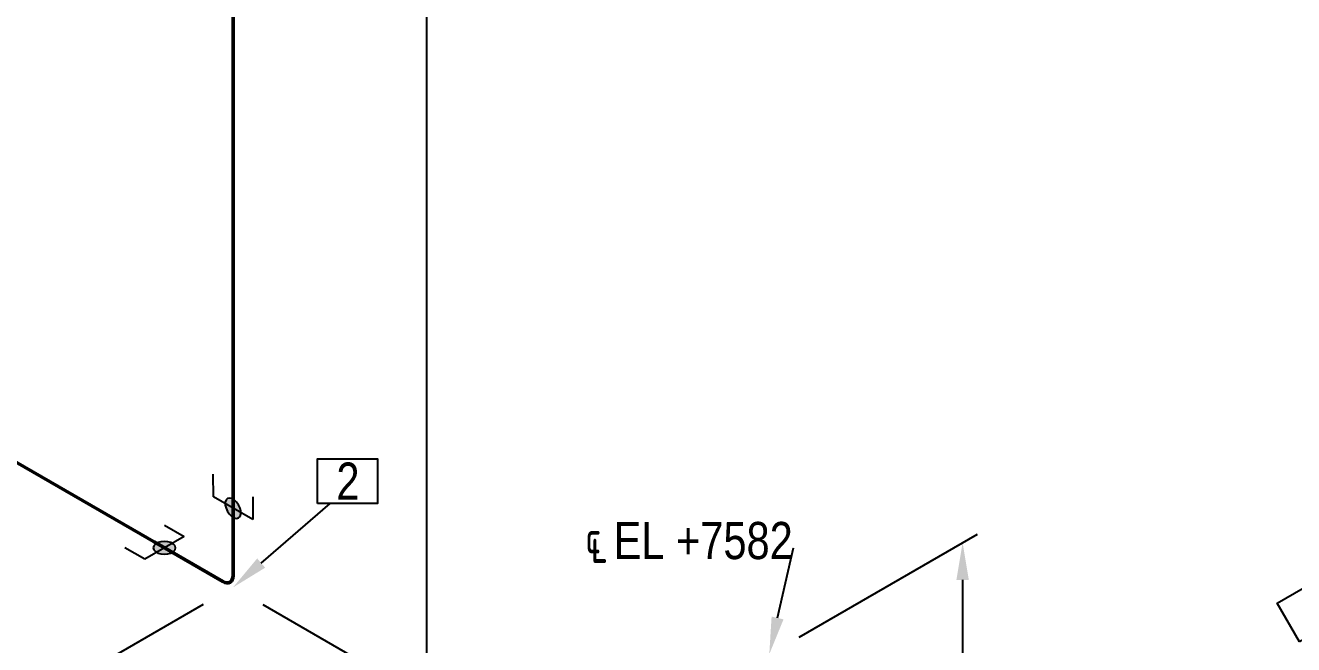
# Model space of a CAD drawing. Header units: millimetres. Extents: x 0 to 594, y 0 to 420.
# Drawn here: x 224.4 to 309.6, y 130.5 to 172.1 of the extents above; entities that cross this region are included whole.
import ezdxf
from ezdxf import colors
from ezdxf.entities.mleader import LeaderData, LeaderLine
from ezdxf.enums import TextEntityAlignment as Align
from ezdxf.math import Vec2, Vec3

# ---------------------------------------------------------------- set-up
doc = ezdxf.new("R2010")
doc.units = ezdxf.units.MM
doc.header["$LTSCALE"] = 0.25
for name, color, linetype in [('용접', 1, 'Continuous'), ('주석', 7, 'Continuous'), ('치수', 1, 'Continuous')]:
    doc.layers.add(name, color=color, linetype=linetype)
doc.layers.add('파이프 작은 보어', color=30, linetype='Continuous', lineweight=50)
doc.styles.add('AdskIsoAnnotation', font='arial.ttf', dxfattribs={"width": 0.8, "height": 1})
doc.styles.add('AdskIsoMetric', font='arial.ttf', dxfattribs={"width": 0.8, "height": 2.5})
doc.styles.add('AdskIsoMetric-30', font='arial.ttf', dxfattribs={"width": 0.8, "height": 2.5})
doc.styles.add('AdskIsoMetric30', font='arial.ttf', dxfattribs={"width": 0.8, "oblique": 30, "height": 2.5})
doc.styles.get("Standard").update_dxf_attribs({"font": 'arial.ttf'})
doc.dimstyles.new('AdskIsoMetric', dxfattribs={"dimtxt": 2.5, "dimasz": 2.5, "dimexe": 1, "dimexo": 2, "dimgap": 0.8, "dimtad": 1, "dimdec": 0, "dimrnd": 1, "dimzin": 0, "dimdsep": 46, "dimtxsty": 'AdskIsoMetric', "dimcen": 0, "dimclrt": 7, "dimadec": 0, "dimazin": 0, "dimtfac": 1, "dimtdec": 0, "dimtmove": 1, "dimatfit": 3, "dimfxl": 0, "dimfrac": 2, "dimtolj": 1, "dimtzin": 0, "dimarcsym": 0})

# ---------------------------------------------------------------- blocks, each defined once
blk = doc.blocks.new('*D86')
at = {"layer": 'Defpoints', "color": 0}
for p in [(175.579, 170.583), (162.589, 163.083), (238.336, 134.35)]:
    blk.add_point(p, dxfattribs=at)
at = {"layer": '치수', "color": 0, "lineweight": -2}
for p, q in [((173.579, 169.428), (161.589, 162.505)), ((223.18, 128.1), (164.754, 161.833)), ((236.336, 133.195), (224.346, 126.273))]:
    blk.add_line(p, q, dxfattribs=at)
at = {"layer": '치수', "color": 0}
for points in [[(164.962, 162.194), (164.545, 161.472), (162.589, 163.083)], [(223.389, 128.461), (222.972, 127.739), (225.346, 126.85)]]:
    blk.add_solid(points, dxfattribs=at)
at = {"layer": '치수', "color": 7, "insert": (196.234, 146.275), "char_height": 2.5, "attachment_point": 5, "rotation": 330, "style": 'AdskIsoMetric30'}
blk.add_mtext('\\A1;2689', dxfattribs=at)
blk = doc.blocks.new('*D87')
at = {"layer": 'Defpoints', "color": 0}
for p in [(238.336, 230.971), (238.336, 134.35), (251.326, 126.85)]:
    blk.add_point(p, dxfattribs=at)
at = {"layer": '치수', "color": 0, "lineweight": -2}
for p, q in [((251.326, 220.971), (251.326, 129.35)), ((240.336, 133.195), (252.326, 126.273))]:
    blk.add_line(p, q, dxfattribs=at)
at = {"layer": '치수', "color": 0}
for points in [[(250.91, 220.971), (251.743, 220.971), (251.326, 223.471)], [(250.91, 129.35), (251.743, 129.35), (251.326, 126.85)]]:
    blk.add_solid(points, dxfattribs=at)
at = {"layer": '치수', "color": 7, "insert": (249.06, 176.469), "char_height": 2.5, "attachment_point": 5, "rotation": 90, "style": 'AdskIsoMetric30'}
blk.add_mtext('\\A1;3954', dxfattribs=at)
blk = doc.blocks.new('*D92')
at = {"layer": 'Defpoints', "color": 0}
for p in [(357.332, 153.599), (370.322, 146.099), (274.369, 105.701)]:
    blk.add_point(p, dxfattribs=at)
at = {"layer": '치수', "color": 0, "lineweight": -2}
for p, q in [((359.332, 152.444), (371.322, 145.522)), ((289.525, 99.451), (368.157, 144.849)), ((276.369, 104.546), (288.36, 97.623))]:
    blk.add_line(p, q, dxfattribs=at)
at = {"layer": '치수', "color": 0}
for points in [[(367.949, 145.21), (368.365, 144.488), (370.322, 146.099)], [(289.316, 99.812), (289.733, 99.09), (287.36, 98.201)]]:
    blk.add_solid(points, dxfattribs=at)
at = {"layer": '치수', "color": 7, "insert": (326.574, 123.459), "char_height": 2.5, "attachment_point": 5, "rotation": 30, "style": 'AdskIsoMetric-30'}
blk.add_mtext('\\A1;48822', dxfattribs=at)
blk = doc.blocks.new('*D93')
at = {"layer": 'Defpoints', "color": 0}
for p in [(274.369, 129.856), (287.36, 113.201), (274.369, 105.701)]:
    blk.add_point(p, dxfattribs=at)
at = {"layer": '치수', "color": 0, "lineweight": -2}
for p, q in [((276.369, 131.011), (288.36, 137.933)), ((287.36, 134.856), (287.36, 115.701))]:
    blk.add_line(p, q, dxfattribs=at)
at = {"layer": '치수', "color": 0}
for points in [[(286.943, 134.856), (287.776, 134.856), (287.36, 137.356)], [(286.943, 115.701), (287.776, 115.701), (287.36, 113.201)]]:
    blk.add_solid(points, dxfattribs=at)
at = {"layer": '치수', "color": 7, "insert": (285.093, 123.969), "char_height": 2.5, "attachment_point": 5, "rotation": 90, "style": 'AdskIsoMetric-30'}
blk.add_mtext('\\A1;5841', dxfattribs=at)
blk = doc.blocks.new('엘보우-2-Iso2DSkew180')
at = {"color": 0, "linetype": 'ByBlock', "lineweight": -2, "extrusion": (0.707107, 0.408248, -0.57735)}
for p, q in [((0, 6.124), (0, 0.798)), ((-0.691, 0.399), (-5.303, 3.062))]:
    blk.add_line(p, q, dxfattribs=at)
at = {"linetype": 'ByBlock', "extrusion": (-4.84459e-16, -2.15604e-16, -1)}
blk.add_ellipse((-0.691, 1.197), major_axis=(-0.489, 0.846), ratio=0.57735, start_param=2.356194, end_param=3.926991, dxfattribs=at)
blk = doc.blocks.new('SocketWeld-1-IsoLeft')
blk.add_hatch(color=256).paths.add_polyline_path([(-0.0294, -0.0234), (-0.0291, -0.0234), (-0.0288, -0.0235), (-0.0285, -0.0236), (-0.0283, -0.0237), (-0.028, -0.0238), (-0.0277, -0.0239), (-0.0274, -0.0239), (-0.0271, -0.024), (-0.0268, -0.0241), (-0.0265, -0.0242), (-0.0263, -0.0243), (-0.026, -0.0244), (-0.0257, -0.0244), (-0.0254, -0.0245), (-0.0251, -0.0246), (-0.0248, -0.0247), (-0.0246, -0.0248), (-0.0243, -0.0249), (-0.024, -0.0249), (-0.0237, -0.025), (-0.0234, -0.0251), (-0.0231, -0.0252), (-0.0228, -0.0253), (-0.0226, -0.0254), (-0.0223, -0.0254), (-0.022, -0.0255), (-0.0217, -0.0256), (-0.0214, -0.0257), (-0.0211, -0.0258), (-0.0209, -0.0259), (-0.0206, -0.0259), (-0.0203, -0.026), (-0.02, -0.0261), (-0.0197, -0.0262), (-0.0194, -0.0263), (-0.0191, -0.0264), (-0.0189, -0.0265), (-0.0186, -0.0265), (-0.0183, -0.0266), (-0.018, -0.0267), (-0.0177, -0.0268), (-0.0174, -0.0269), (-0.0172, -0.027), (-0.0169, -0.027), (-0.0166, -0.0271), (-0.0163, -0.0272), (-0.016, -0.0273), (-0.0157, -0.0274), (-0.0155, -0.0275), (-0.0155, -0.0275), (-0.0151, -0.0275), (-0.0148, -0.0275), (-0.0145, -0.0275), (-0.0142, -0.0276), (-0.0139, -0.0276), (-0.0136, -0.0276), (-0.0132, -0.0277), (-0.0129, -0.0277), (-0.0126, -0.0277), (-0.0123, -0.0277), (-0.012, -0.0278), (-0.0117, -0.0278), (-0.0114, -0.0278), (-0.011, -0.0279), (-0.0107, -0.0279), (-0.0104, -0.0279), (-0.0101, -0.0279), (-0.0098, -0.028), (-0.0095, -0.028), (-0.0091, -0.028), (-0.0088, -0.0281), (-0.0085, -0.0281), (-0.0082, -0.0281), (-0.0079, -0.0281), (-0.0076, -0.0282), (-0.0073, -0.0282), (-0.0069, -0.0282), (-0.0066, -0.0283), (-0.0063, -0.0283), (-0.006, -0.0283), (-0.0057, -0.0283), (-0.0054, -0.0284), (-0.005, -0.0284), (-0.0047, -0.0284), (-0.0044, -0.0285), (-0.0041, -0.0285), (-0.0038, -0.0285), (-0.0035, -0.0286), (-0.0032, -0.0286), (-0.0028, -0.0286), (-0.0025, -0.0286), (-0.0022, -0.0287), (-0.0019, -0.0287), (-0.0016, -0.0287), (-0.0013, -0.0288), (-0.0009, -0.0288), (-0.0006, -0.0288), (-0.0003, -0.0288), (0, -0.0289), (0, -0.0289), (0.0003, -0.0288), (0.0006, -0.0288), (0.0009, -0.0288), (0.0013, -0.0288), (0.0016, -0.0287), (0.0019, -0.0287), (0.0022, -0.0287), (0.0025, -0.0286), (0.0028, -0.0286), (0.0032, -0.0286), (0.0035, -0.0286), (0.0038, -0.0285), (0.0041, -0.0285), (0.0044, -0.0285), (0.0047, -0.0284), (0.005, -0.0284), (0.0054, -0.0284), (0.0057, -0.0283), (0.006, -0.0283), (0.0063, -0.0283), (0.0066, -0.0283), (0.0069, -0.0282), (0.0073, -0.0282), (0.0076, -0.0282), (0.0079, -0.0281), (0.0082, -0.0281), (0.0085, -0.0281), (0.0088, -0.0281), (0.0091, -0.028), (0.0095, -0.028), (0.0098, -0.028), (0.0101, -0.0279), (0.0104, -0.0279), (0.0107, -0.0279), (0.011, -0.0279), (0.0114, -0.0278), (0.0117, -0.0278), (0.012, -0.0278), (0.0123, -0.0277), (0.0126, -0.0277), (0.0129, -0.0277), (0.0132, -0.0277), (0.0136, -0.0276), (0.0139, -0.0276), (0.0142, -0.0276), (0.0145, -0.0275), (0.0148, -0.0275), (0.0151, -0.0275), (0.0155, -0.0275), (0.0155, -0.0275), (0.0157, -0.0274), (0.016, -0.0273), (0.0163, -0.0272), (0.0166, -0.0271), (0.0169, -0.027), (0.0172, -0.027), (0.0174, -0.0269), (0.0177, -0.0268), (0.018, -0.0267), (0.0183, -0.0266), (0.0186, -0.0265), (0.0189, -0.0265), (0.0191, -0.0264), (0.0194, -0.0263), (0.0197, -0.0262), (0.02, -0.0261), (0.0203, -0.026), (0.0206, -0.0259), (0.0209, -0.0259), (0.0211, -0.0258), (0.0214, -0.0257), (0.0217, -0.0256), (0.022, -0.0255), (0.0223, -0.0254), (0.0226, -0.0254), (0.0228, -0.0253), (0.0231, -0.0252), (0.0234, -0.0251), (0.0237, -0.025), (0.024, -0.0249), (0.0243, -0.0249), (0.0246, -0.0248), (0.0248, -0.0247), (0.0251, -0.0246), (0.0254, -0.0245), (0.0257, -0.0244), (0.026, -0.0244), (0.0263, -0.0243), (0.0265, -0.0242), (0.0268, -0.0241), (0.0271, -0.024), (0.0274, -0.0239), (0.0277, -0.0239), (0.028, -0.0238), (0.0283, -0.0237), (0.0285, -0.0236), (0.0288, -0.0235), (0.0291, -0.0234), (0.0294, -0.0234), (0.0294, -0.0234), (0.0296, -0.0232), (0.0298, -0.0231), (0.0301, -0.023), (0.0303, -0.0228), (0.0305, -0.0227), (0.0307, -0.0226), (0.031, -0.0224), (0.0312, -0.0223), (0.0314, -0.0222), (0.0316, -0.0221), (0.0319, -0.0219), (0.0321, -0.0218), (0.0323, -0.0217), (0.0325, -0.0215), (0.0328, -0.0214), (0.033, -0.0213), (0.0332, -0.0211), (0.0335, -0.021), (0.0337, -0.0209), (0.0339, -0.0207), (0.0341, -0.0206), (0.0344, -0.0205), (0.0346, -0.0204), (0.0348, -0.0202), (0.035, -0.0201), (0.0353, -0.02), (0.0355, -0.0198), (0.0357, -0.0197), (0.0359, -0.0196), (0.0362, -0.0194), (0.0364, -0.0193), (0.0366, -0.0192), (0.0368, -0.0191), (0.0371, -0.0189), (0.0373, -0.0188), (0.0375, -0.0187), (0.0377, -0.0185), (0.038, -0.0184), (0.0382, -0.0183), (0.0384, -0.0181), (0.0386, -0.018), (0.0389, -0.0179), (0.0391, -0.0177), (0.0393, -0.0176), (0.0395, -0.0175), (0.0398, -0.0174), (0.04, -0.0172), (0.0402, -0.0171), (0.0405, -0.017), (0.0405, -0.017), (0.0406, -0.0168), (0.0407, -0.0166), (0.0409, -0.0165), (0.041, -0.0163), (0.0412, -0.0161), (0.0413, -0.016), (0.0415, -0.0158), (0.0416, -0.0157), (0.0418, -0.0155), (0.0419, -0.0153), (0.042, -0.0152), (0.0422, -0.015), (0.0423, -0.0148), (0.0425, -0.0147), (0.0426, -0.0145), (0.0428, -0.0143), (0.0429, -0.0142), (0.0431, -0.014), (0.0432, -0.0138), (0.0433, -0.0137), (0.0435, -0.0135), (0.0436, -0.0134), (0.0438, -0.0132), (0.0439, -0.013), (0.0441, -0.0129), (0.0442, -0.0127), (0.0444, -0.0125), (0.0445, -0.0124), (0.0447, -0.0122), (0.0448, -0.012), (0.0449, -0.0119), (0.0451, -0.0117), (0.0452, -0.0115), (0.0454, -0.0114), (0.0455, -0.0112), (0.0457, -0.0111), (0.0458, -0.0109), (0.046, -0.0107), (0.0461, -0.0106), (0.0462, -0.0104), (0.0464, -0.0102), (0.0465, -0.0101), (0.0467, -0.0099), (0.0468, -0.0097), (0.047, -0.0096), (0.0471, -0.0094), (0.0473, -0.0092), (0.0474, -0.0091), (0.0476, -0.0089), (0.0476, -0.0089), (0.0476, -0.0087), (0.0477, -0.0086), (0.0477, -0.0084), (0.0478, -0.0082), (0.0478, -0.008), (0.0479, -0.0078), (0.0479, -0.0076), (0.048, -0.0075), (0.048, -0.0073), (0.0481, -0.0071), (0.0481, -0.0069), (0.0482, -0.0067), (0.0482, -0.0066), (0.0483, -0.0064), (0.0483, -0.0062), (0.0484, -0.006), (0.0484, -0.0058), (0.0485, -0.0056), (0.0485, -0.0055), (0.0486, -0.0053), (0.0486, -0.0051), (0.0487, -0.0049), (0.0487, -0.0047), (0.0488, -0.0046), (0.0488, -0.0044), (0.0489, -0.0042), (0.0489, -0.004), (0.049, -0.0038), (0.049, -0.0036), (0.0491, -0.0035), (0.0491, -0.0033), (0.0492, -0.0031), (0.0492, -0.0029), (0.0493, -0.0027), (0.0493, -0.0025), (0.0494, -0.0024), (0.0494, -0.0022), (0.0495, -0.002), (0.0495, -0.0018), (0.0496, -0.0016), (0.0496, -0.0015), (0.0497, -0.0013), (0.0497, -0.0011), (0.0498, -0.0009), (0.0498, -0.0007), (0.0499, -0.0005), (0.0499, -0.0004), (0.05, -0.0002), (0.05, 0), (0.05, 0), (0.05, 0.0002), (0.0499, 0.0004), (0.0499, 0.0005), (0.0498, 0.0007), (0.0498, 0.0009), (0.0497, 0.0011), (0.0497, 0.0013), (0.0496, 0.0015), (0.0496, 0.0016), (0.0495, 0.0018), (0.0495, 0.002), (0.0494, 0.0022), (0.0494, 0.0024), (0.0493, 0.0025), (0.0493, 0.0027), (0.0492, 0.0029), (0.0492, 0.0031), (0.0491, 0.0033), (0.0491, 0.0035), (0.049, 0.0036), (0.049, 0.0038), (0.0489, 0.004), (0.0489, 0.0042), (0.0488, 0.0044), (0.0488, 0.0046), (0.0487, 0.0047), (0.0487, 0.0049), (0.0486, 0.0051), (0.0486, 0.0053), (0.0485, 0.0055), (0.0485, 0.0056), (0.0484, 0.0058), (0.0484, 0.006), (0.0483, 0.0062), (0.0483, 0.0064), (0.0482, 0.0066), (0.0482, 0.0067), (0.0481, 0.0069), (0.0481, 0.0071), (0.048, 0.0073), (0.048, 0.0075), (0.0479, 0.0076), (0.0479, 0.0078), (0.0478, 0.008), (0.0478, 0.0082), (0.0477, 0.0084), (0.0477, 0.0086), (0.0476, 0.0087), (0.0476, 0.0089), (0.0476, 0.0089), (0.0474, 0.0091), (0.0473, 0.0092), (0.0471, 0.0094), (0.047, 0.0096), (0.0468, 0.0097), (0.0467, 0.0099), (0.0465, 0.0101), (0.0464, 0.0102), (0.0462, 0.0104), (0.0461, 0.0106), (0.046, 0.0107), (0.0458, 0.0109), (0.0457, 0.0111), (0.0455, 0.0112), (0.0454, 0.0114), (0.0452, 0.0115), (0.0451, 0.0117), (0.0449, 0.0119), (0.0448, 0.012), (0.0447, 0.0122), (0.0445, 0.0124), (0.0444, 0.0125), (0.0442, 0.0127), (0.0441, 0.0129), (0.0439, 0.013), (0.0438, 0.0132), (0.0436, 0.0134), (0.0435, 0.0135), (0.0433, 0.0137), (0.0432, 0.0138), (0.0431, 0.014), (0.0429, 0.0142), (0.0428, 0.0143), (0.0426, 0.0145), (0.0425, 0.0147), (0.0423, 0.0148), (0.0422, 0.015), (0.042, 0.0152), (0.0419, 0.0153), (0.0418, 0.0155), (0.0416, 0.0157), (0.0415, 0.0158), (0.0413, 0.016), (0.0412, 0.0161), (0.041, 0.0163), (0.0409, 0.0165), (0.0407, 0.0166), (0.0406, 0.0168), (0.0405, 0.017), (0.0405, 0.017), (0.0402, 0.0171), (0.04, 0.0172), (0.0398, 0.0174), (0.0395, 0.0175), (0.0393, 0.0176), (0.0391, 0.0177), (0.0389, 0.0179), (0.0386, 0.018), (0.0384, 0.0181), (0.0382, 0.0183), (0.038, 0.0184), (0.0377, 0.0185), (0.0375, 0.0187), (0.0373, 0.0188), (0.0371, 0.0189), (0.0368, 0.0191), (0.0366, 0.0192), (0.0364, 0.0193), (0.0362, 0.0194), (0.0359, 0.0196), (0.0357, 0.0197), (0.0355, 0.0198), (0.0353, 0.02), (0.035, 0.0201), (0.0348, 0.0202), (0.0346, 0.0204), (0.0344, 0.0205), (0.0341, 0.0206), (0.0339, 0.0207), (0.0337, 0.0209), (0.0335, 0.021), (0.0332, 0.0211), (0.033, 0.0213), (0.0328, 0.0214), (0.0325, 0.0215), (0.0323, 0.0217), (0.0321, 0.0218), (0.0319, 0.0219), (0.0316, 0.0221), (0.0314, 0.0222), (0.0312, 0.0223), (0.031, 0.0224), (0.0307, 0.0226), (0.0305, 0.0227), (0.0303, 0.0228), (0.0301, 0.023), (0.0298, 0.0231), (0.0296, 0.0232), (0.0294, 0.0234), (0.0294, 0.0234), (0.0291, 0.0234), (0.0288, 0.0235), (0.0285, 0.0236), (0.0283, 0.0237), (0.028, 0.0238), (0.0277, 0.0239), (0.0274, 0.0239), (0.0271, 0.024), (0.0268, 0.0241), (0.0265, 0.0242), (0.0263, 0.0243), (0.026, 0.0244), (0.0257, 0.0244), (0.0254, 0.0245), (0.0251, 0.0246), (0.0248, 0.0247), (0.0246, 0.0248), (0.0243, 0.0249), (0.024, 0.0249), (0.0237, 0.025), (0.0234, 0.0251), (0.0231, 0.0252), (0.0228, 0.0253), (0.0226, 0.0254), (0.0223, 0.0254), (0.022, 0.0255), (0.0217, 0.0256), (0.0214, 0.0257), (0.0211, 0.0258), (0.0209, 0.0259), (0.0206, 0.0259), (0.0203, 0.026), (0.02, 0.0261), (0.0197, 0.0262), (0.0194, 0.0263), (0.0191, 0.0264), (0.0189, 0.0265), (0.0186, 0.0265), (0.0183, 0.0266), (0.018, 0.0267), (0.0177, 0.0268), (0.0174, 0.0269), (0.0172, 0.027), (0.0169, 0.027), (0.0166, 0.0271), (0.0163, 0.0272), (0.016, 0.0273), (0.0157, 0.0274), (0.0155, 0.0275), (0.0155, 0.0275), (0.0151, 0.0275), (0.0148, 0.0275), (0.0145, 0.0275), (0.0142, 0.0276), (0.0139, 0.0276), (0.0136, 0.0276), (0.0132, 0.0277), (0.0129, 0.0277), (0.0126, 0.0277), (0.0123, 0.0277), (0.012, 0.0278), (0.0117, 0.0278), (0.0114, 0.0278), (0.011, 0.0279), (0.0107, 0.0279), (0.0104, 0.0279), (0.0101, 0.0279), (0.0098, 0.028), (0.0095, 0.028), (0.0091, 0.028), (0.0088, 0.0281), (0.0085, 0.0281), (0.0082, 0.0281), (0.0079, 0.0281), (0.0076, 0.0282), (0.0073, 0.0282), (0.0069, 0.0282), (0.0066, 0.0283), (0.0063, 0.0283), (0.006, 0.0283), (0.0057, 0.0283), (0.0054, 0.0284), (0.005, 0.0284), (0.0047, 0.0284), (0.0044, 0.0285), (0.0041, 0.0285), (0.0038, 0.0285), (0.0035, 0.0286), (0.0032, 0.0286), (0.0028, 0.0286), (0.0025, 0.0286), (0.0022, 0.0287), (0.0019, 0.0287), (0.0016, 0.0287), (0.0013, 0.0288), (0.0009, 0.0288), (0.0006, 0.0288), (0.0003, 0.0288), (0, 0.0289), (0, 0.0289), (-0.0003, 0.0288), (-0.0006, 0.0288), (-0.0009, 0.0288), (-0.0013, 0.0288), (-0.0016, 0.0287), (-0.0019, 0.0287), (-0.0022, 0.0287), (-0.0025, 0.0286), (-0.0028, 0.0286), (-0.0032, 0.0286), (-0.0035, 0.0286), (-0.0038, 0.0285), (-0.0041, 0.0285), (-0.0044, 0.0285), (-0.0047, 0.0284), (-0.005, 0.0284), (-0.0054, 0.0284), (-0.0057, 0.0283), (-0.006, 0.0283), (-0.0063, 0.0283), (-0.0066, 0.0283), (-0.0069, 0.0282), (-0.0073, 0.0282), (-0.0076, 0.0282), (-0.0079, 0.0281), (-0.0082, 0.0281), (-0.0085, 0.0281), (-0.0088, 0.0281), (-0.0091, 0.028), (-0.0095, 0.028), (-0.0098, 0.028), (-0.0101, 0.0279), (-0.0104, 0.0279), (-0.0107, 0.0279), (-0.011, 0.0279), (-0.0114, 0.0278), (-0.0117, 0.0278), (-0.012, 0.0278), (-0.0123, 0.0277), (-0.0126, 0.0277), (-0.0129, 0.0277), (-0.0132, 0.0277), (-0.0136, 0.0276), (-0.0139, 0.0276), (-0.0142, 0.0276), (-0.0145, 0.0275), (-0.0148, 0.0275), (-0.0151, 0.0275), (-0.0155, 0.0275), (-0.0155, 0.0275), (-0.0157, 0.0274), (-0.016, 0.0273), (-0.0163, 0.0272), (-0.0166, 0.0271), (-0.0169, 0.027), (-0.0172, 0.027), (-0.0174, 0.0269), (-0.0177, 0.0268), (-0.018, 0.0267), (-0.0183, 0.0266), (-0.0186, 0.0265), (-0.0189, 0.0265), (-0.0191, 0.0264), (-0.0194, 0.0263), (-0.0197, 0.0262), (-0.02, 0.0261), (-0.0203, 0.026), (-0.0206, 0.0259), (-0.0209, 0.0259), (-0.0211, 0.0258), (-0.0214, 0.0257), (-0.0217, 0.0256), (-0.022, 0.0255), (-0.0223, 0.0254), (-0.0226, 0.0254), (-0.0228, 0.0253), (-0.0231, 0.0252), (-0.0234, 0.0251), (-0.0237, 0.025), (-0.024, 0.0249), (-0.0243, 0.0249), (-0.0246, 0.0248), (-0.0248, 0.0247), (-0.0251, 0.0246), (-0.0254, 0.0245), (-0.0257, 0.0244), (-0.026, 0.0244), (-0.0263, 0.0243), (-0.0265, 0.0242), (-0.0268, 0.0241), (-0.0271, 0.024), (-0.0274, 0.0239), (-0.0277, 0.0239), (-0.028, 0.0238), (-0.0283, 0.0237), (-0.0285, 0.0236), (-0.0288, 0.0235), (-0.0291, 0.0234), (-0.0294, 0.0234), (-0.0294, 0.0234), (-0.0296, 0.0232), (-0.0298, 0.0231), (-0.0301, 0.023), (-0.0303, 0.0228), (-0.0305, 0.0227), (-0.0307, 0.0226), (-0.031, 0.0224), (-0.0312, 0.0223), (-0.0314, 0.0222), (-0.0316, 0.0221), (-0.0319, 0.0219), (-0.0321, 0.0218), (-0.0323, 0.0217), (-0.0325, 0.0215), (-0.0328, 0.0214), (-0.033, 0.0213), (-0.0332, 0.0211), (-0.0335, 0.021), (-0.0337, 0.0209), (-0.0339, 0.0207), (-0.0341, 0.0206), (-0.0344, 0.0205), (-0.0346, 0.0204), (-0.0348, 0.0202), (-0.035, 0.0201), (-0.0353, 0.02), (-0.0355, 0.0198), (-0.0357, 0.0197), (-0.0359, 0.0196), (-0.0362, 0.0194), (-0.0364, 0.0193), (-0.0366, 0.0192), (-0.0368, 0.0191), (-0.0371, 0.0189), (-0.0373, 0.0188), (-0.0375, 0.0187), (-0.0377, 0.0185), (-0.038, 0.0184), (-0.0382, 0.0183), (-0.0384, 0.0181), (-0.0386, 0.018), (-0.0389, 0.0179), (-0.0391, 0.0177), (-0.0393, 0.0176), (-0.0395, 0.0175), (-0.0398, 0.0174), (-0.04, 0.0172), (-0.0402, 0.0171), (-0.0405, 0.017), (-0.0405, 0.017), (-0.0406, 0.0168), (-0.0407, 0.0166), (-0.0409, 0.0165), (-0.041, 0.0163), (-0.0412, 0.0161), (-0.0413, 0.016), (-0.0415, 0.0158), (-0.0416, 0.0157), (-0.0418, 0.0155), (-0.0419, 0.0153), (-0.042, 0.0152), (-0.0422, 0.015), (-0.0423, 0.0148), (-0.0425, 0.0147), (-0.0426, 0.0145), (-0.0428, 0.0143), (-0.0429, 0.0142), (-0.0431, 0.014), (-0.0432, 0.0138), (-0.0433, 0.0137), (-0.0435, 0.0135), (-0.0436, 0.0134), (-0.0438, 0.0132), (-0.0439, 0.013), (-0.0441, 0.0129), (-0.0442, 0.0127), (-0.0444, 0.0125), (-0.0445, 0.0124), (-0.0447, 0.0122), (-0.0448, 0.012), (-0.0449, 0.0119), (-0.0451, 0.0117), (-0.0452, 0.0115), (-0.0454, 0.0114), (-0.0455, 0.0112), (-0.0457, 0.0111), (-0.0458, 0.0109), (-0.046, 0.0107), (-0.0461, 0.0106), (-0.0462, 0.0104), (-0.0464, 0.0102), (-0.0465, 0.0101), (-0.0467, 0.0099), (-0.0468, 0.0097), (-0.047, 0.0096), (-0.0471, 0.0094), (-0.0473, 0.0092), (-0.0474, 0.0091), (-0.0476, 0.0089), (-0.0476, 0.0089), (-0.0476, 0.0087), (-0.0477, 0.0086), (-0.0477, 0.0084), (-0.0478, 0.0082), (-0.0478, 0.008), (-0.0479, 0.0078), (-0.0479, 0.0076), (-0.048, 0.0075), (-0.048, 0.0073), (-0.0481, 0.0071), (-0.0481, 0.0069), (-0.0482, 0.0067), (-0.0482, 0.0066), (-0.0483, 0.0064), (-0.0483, 0.0062), (-0.0484, 0.006), (-0.0484, 0.0058), (-0.0485, 0.0056), (-0.0485, 0.0055), (-0.0486, 0.0053), (-0.0486, 0.0051), (-0.0487, 0.0049), (-0.0487, 0.0047), (-0.0488, 0.0046), (-0.0488, 0.0044), (-0.0489, 0.0042), (-0.0489, 0.004), (-0.049, 0.0038), (-0.049, 0.0036), (-0.0491, 0.0035), (-0.0491, 0.0033), (-0.0492, 0.0031), (-0.0492, 0.0029), (-0.0493, 0.0027), (-0.0493, 0.0025), (-0.0494, 0.0024), (-0.0494, 0.0022), (-0.0495, 0.002), (-0.0495, 0.0018), (-0.0496, 0.0016), (-0.0496, 0.0015), (-0.0497, 0.0013), (-0.0497, 0.0011), (-0.0498, 0.0009), (-0.0498, 0.0007), (-0.0499, 0.0005), (-0.0499, 0.0004), (-0.05, 0.0002), (-0.05, 0), (-0.05, 0), (-0.05, -0.0002), (-0.0499, -0.0004), (-0.0499, -0.0005), (-0.0498, -0.0007), (-0.0498, -0.0009), (-0.0497, -0.0011), (-0.0497, -0.0013), (-0.0496, -0.0015), (-0.0496, -0.0016), (-0.0495, -0.0018), (-0.0495, -0.002), (-0.0494, -0.0022), (-0.0494, -0.0024), (-0.0493, -0.0025), (-0.0493, -0.0027), (-0.0492, -0.0029), (-0.0492, -0.0031), (-0.0491, -0.0033), (-0.0491, -0.0035), (-0.049, -0.0036), (-0.049, -0.0038), (-0.0489, -0.004), (-0.0489, -0.0042), (-0.0488, -0.0044), (-0.0488, -0.0046), (-0.0487, -0.0047), (-0.0487, -0.0049), (-0.0486, -0.0051), (-0.0486, -0.0053), (-0.0485, -0.0055), (-0.0485, -0.0056), (-0.0484, -0.0058), (-0.0484, -0.006), (-0.0483, -0.0062), (-0.0483, -0.0064), (-0.0482, -0.0066), (-0.0482, -0.0067), (-0.0481, -0.0069), (-0.0481, -0.0071), (-0.048, -0.0073), (-0.048, -0.0075), (-0.0479, -0.0076), (-0.0479, -0.0078), (-0.0478, -0.008), (-0.0478, -0.0082), (-0.0477, -0.0084), (-0.0477, -0.0086), (-0.0476, -0.0087), (-0.0476, -0.0089), (-0.0476, -0.0089), (-0.0474, -0.0091), (-0.0473, -0.0092), (-0.0471, -0.0094), (-0.047, -0.0096), (-0.0468, -0.0097), (-0.0467, -0.0099), (-0.0465, -0.0101), (-0.0464, -0.0102), (-0.0462, -0.0104), (-0.0461, -0.0106), (-0.046, -0.0107), (-0.0458, -0.0109), (-0.0457, -0.0111), (-0.0455, -0.0112), (-0.0454, -0.0114), (-0.0452, -0.0115), (-0.0451, -0.0117), (-0.0449, -0.0119), (-0.0448, -0.012), (-0.0447, -0.0122), (-0.0445, -0.0124), (-0.0444, -0.0125), (-0.0442, -0.0127), (-0.0441, -0.0129), (-0.0439, -0.013), (-0.0438, -0.0132), (-0.0436, -0.0134), (-0.0435, -0.0135), (-0.0433, -0.0137), (-0.0432, -0.0138), (-0.0431, -0.014), (-0.0429, -0.0142), (-0.0428, -0.0143), (-0.0426, -0.0145), (-0.0425, -0.0147), (-0.0423, -0.0148), (-0.0422, -0.015), (-0.042, -0.0152), (-0.0419, -0.0153), (-0.0418, -0.0155), (-0.0416, -0.0157), (-0.0415, -0.0158), (-0.0413, -0.016), (-0.0412, -0.0161), (-0.041, -0.0163), (-0.0409, -0.0165), (-0.0407, -0.0166), (-0.0406, -0.0168), (-0.0405, -0.017), (-0.0405, -0.017), (-0.0402, -0.0171), (-0.04, -0.0172), (-0.0398, -0.0174), (-0.0395, -0.0175), (-0.0393, -0.0176), (-0.0391, -0.0177), (-0.0389, -0.0179), (-0.0386, -0.018), (-0.0384, -0.0181), (-0.0382, -0.0183), (-0.038, -0.0184), (-0.0377, -0.0185), (-0.0375, -0.0187), (-0.0373, -0.0188), (-0.0371, -0.0189), (-0.0368, -0.0191), (-0.0366, -0.0192), (-0.0364, -0.0193), (-0.0362, -0.0194), (-0.0359, -0.0196), (-0.0357, -0.0197), (-0.0355, -0.0198), (-0.0353, -0.02), (-0.035, -0.0201), (-0.0348, -0.0202), (-0.0346, -0.0204), (-0.0344, -0.0205), (-0.0341, -0.0206), (-0.0339, -0.0207), (-0.0337, -0.0209), (-0.0335, -0.021), (-0.0332, -0.0211), (-0.033, -0.0213), (-0.0328, -0.0214), (-0.0325, -0.0215), (-0.0323, -0.0217), (-0.0321, -0.0218), (-0.0319, -0.0219), (-0.0316, -0.0221), (-0.0314, -0.0222), (-0.0312, -0.0223), (-0.031, -0.0224), (-0.0307, -0.0226), (-0.0305, -0.0227), (-0.0303, -0.0228), (-0.0301, -0.023), (-0.0298, -0.0231), (-0.0296, -0.0232)], flags=0)
at = {"color": 0, "linetype": 'ByBlock', "lineweight": -2, "extrusion": (0, 0.816497, 0.57735)}
for p, q in [((0, 0.1021), (0.0884, 0.051)), ((0.0884, 0.051), (-0.0884, -0.051)), ((-0.0476, 0.0089), (-0.05, 0)), ((-0.05, 0), (-0.0476, -0.0089)), ((-0.0405, 0.017), (-0.0476, 0.0089)), ((-0.0294, 0.0234), (-0.0405, 0.017)), ((-0.0155, 0.0275), (-0.0294, 0.0234)), ((0, 0.0289), (-0.0155, 0.0275)), ((0.0155, 0.0275), (0, 0.0289)), ((0.0294, 0.0234), (0.0155, 0.0275)), ((0.0405, 0.017), (0.0294, 0.0234)), ((0.0476, 0.0089), (0.0405, 0.017)), ((0.05, 0), (0.0476, 0.0089)), ((0.0476, -0.0089), (0.05, 0)), ((-0.0884, -0.051), (-0.1768, 0)), ((-0.0476, -0.0089), (-0.0405, -0.017)), ((-0.0405, -0.017), (-0.0294, -0.0234)), ((-0.0294, -0.0234), (-0.0155, -0.0275)), ((-0.0155, -0.0275), (0, -0.0289)), ((0, -0.0289), (0.0155, -0.0275)), ((0.0155, -0.0275), (0.0294, -0.0234)), ((0.0294, -0.0234), (0.0405, -0.017)), ((0.0405, -0.017), (0.0476, -0.0089))]:
    blk.add_line(p, q, dxfattribs=at)
blk = doc.blocks.new('AnnoRect')
at = {"color": 0, "linetype": 'ByBlock', "lineweight": -2}
blk.add_wipeout([(-0.81, -0.6), (-0.81, 0.6), (0.81, 0.6), (0.81, -0.6)], dxfattribs=at)
blk.add_lwpolyline([(-0.81, -0.6), (-0.81, 0.6), (0.81, 0.6), (0.81, -0.6)], close=True, dxfattribs=at)
at = {"color": 0, "linetype": 'ByBlock', "lineweight": -2, "style": 'AdskIsoAnnotation', "width": 0.8}
blk.add_attdef('XX', text='', height=1, dxfattribs=at).set_placement((0, 0), align=Align.MIDDLE_CENTER)

msp = doc.modelspace()

# ---------------------------------------------------------------- linework, layer by layer
at = {"layer": '파이프 작은 보어'}
for points in [[(238.3359, 225.645), (238.3359, 139.6758)], [(233.7237, 137.0129), (180.1912, 167.9199)]]:
    msp.add_lwpolyline(points, dxfattribs=at)

# ---------------------------------------------------------------- block references
at = {"layer": '용접', "xscale": 15, "yscale": 15, "zscale": 15}
for p, rotation in [((238.3359, 139.6758), 300.0000000055183), ((233.7237, 137.0129), 1.356493849963614e-08)]:
    msp.add_blockref('SocketWeld-1-IsoLeft', p, dxfattribs=dict(at, rotation=rotation))
at = {"layer": '파이프 작은 보어'}
msp.add_blockref('엘보우-2-Iso2DSkew180', (238.3359, 134.35), dxfattribs=at)

# ---------------------------------------------------------------- texts
at = {"layer": '주석', "insert": (262, 136), "char_height": 2.5, "attachment_point": 7, "style": 'AdskIsoAnnotation'}
msp.add_mtext('{\\Q0;℄ EL +7582}', dxfattribs=at)

# ---------------------------------------------------------------- dimensions: what is measured, and where the dimension line sits
at = {"layer": '치수'}
for base, p1, p2, angle, text, override, picture, middle in [((251.3263, 126.85), (238.3359, 230.9708), (238.3359, 134.35), 270, '3954', {"dimtad": 0, "dimlfac": 40.924639, "dimtxsty": 'AdskIsoMetric30', "dimse1": 1, "dimse2": 0, "dimsd1": 0, "dimsd2": 0, "dimtmove": 1}, '*D87', (249.06, 176.4688)), ((162.5885, 163.0828), (238.3359, 134.35), (175.5789, 170.5828), 150, '2689', {"dimtad": 0, "dimlfac": 37.105806, "dimtxsty": 'AdskIsoMetric30', "dimse1": 0, "dimse2": 0, "dimsd1": 0, "dimsd2": 0, "dimtmove": 1}, '*D86', (196.2342, 146.2753)), ((370.322, 146.099), (274.3694, 105.7008), (357.3316, 153.599), 30, '48822', {"dimtad": 0, "dimlfac": 509.644788, "dimtxsty": 'AdskIsoMetric-30', "dimse1": 0, "dimse2": 0, "dimsd1": 0, "dimsd2": 0, "dimtmove": 1}, '*D92', (326.5737, 123.4588)), ((287.3597, 113.2008), (274.3694, 129.856), (274.3694, 105.7008), 270, '5841', {"dimtad": 0, "dimlfac": 241.827244, "dimtxsty": 'AdskIsoMetric-30', "dimse1": 0, "dimse2": 1, "dimsd1": 0, "dimsd2": 0, "dimtmove": 1}, '*D93', (285.0926, 123.9694))]:
    dim = msp.add_linear_dim(base=base, p1=p1, p2=p2, angle=angle, text=text, dimstyle='AdskIsoMetric', override=override, dxfattribs=at)
    dim.commit()
    dim.dimension.update_dxf_attribs({"geometry": picture, "text_midpoint": middle, "dimtype": 160})

# ---------------------------------------------------------------- leaders
at = {"layer": '주석'}
ml = msp.add_multileader_mtext('Standard', dxfattribs=at)
ml.set_content('')
ml.set_leader_properties()
ml.build(insert=Vec2(0, 0))
ml.multileader.update_dxf_attribs({"dogleg_length": 0, "arrow_head_size": 2.5})
ctx = ml.context
ctx.base_point, ctx.arrow_head_size = Vec3(244.8571, 140), 2.5
notes = []
notes.append((ctx, [(0, (1, 1, 0), (244.8571, 140), (-1, 0), 0, [(0, [(238.3359, 134.35)], 0, [])])]))
ctx.mtext, ml.multileader.dxf.content_type = None, 0
ml = msp.add_multileader_mtext('Standard', dxfattribs=at)
ml.set_content('')
ml.set_leader_properties()
ml.build(insert=Vec2(0, 0))
ml.multileader.update_dxf_attribs({"dogleg_length": 0, "arrow_head_size": 2.5})
ctx = ml.context
ctx.base_point, ctx.arrow_head_size = Vec3(276, 137), 2.5
notes.append((ctx, [(0, (1, 1, 0), (276, 137), (-1, 0), 0, [(0, [(274.3694, 129.856)], 0, [])])]))
ctx.mtext, ml.multileader.dxf.content_type = None, 0
for ctx, leaders in notes:
    for number, flags, end, landing, length, lines in leaders:
        leader = LeaderData()
        leader.index, (leader.has_last_leader_line, leader.has_dogleg_vector, leader.attachment_direction) = number, flags
        leader.last_leader_point, leader.dogleg_vector, leader.dogleg_length = Vec3(end), Vec3(landing), length
        for number, points, colour, breaks in lines:
            line = LeaderLine()
            line.index, line.vertices, line.color, line.breaks = number, Vec3.list(points), colors.encode_raw_color(colour), breaks
            leader.lines.append(line)
        ctx.leaders.append(leader)

# ---------------------------------------------------------------- next in the draw order: block references
ref = msp.add_blockref('AnnoRect', (246.0238, 141.5), dxfattribs=dict(at, xscale=2.5, yscale=2.5, zscale=2.5))
ref.add_attrib('XX_001', '2', (245.2796, 140.2449), dxfattribs={"layer": '0', "color": 0, "linetype": 'ByBlock', "lineweight": -2, "height": 2.5, "style": 'AdskIsoAnnotation', "width": 0.8})
ref = msp.add_blockref('AnnoRect', (311, 133), dxfattribs=dict(at, xscale=2.500000000000001, yscale=2.500000000000001, zscale=2.500000000000001, rotation=30.00000002077795))
ref.add_attrib('XX_001', '1', (311.0451, 131.5767), dxfattribs={"layer": '0', "color": 0, "linetype": 'ByBlock', "lineweight": -2, "height": 2.5, "rotation": 30, "style": 'AdskIsoAnnotation', "width": 0.8})

doc.saveas('drawing.dxf')
